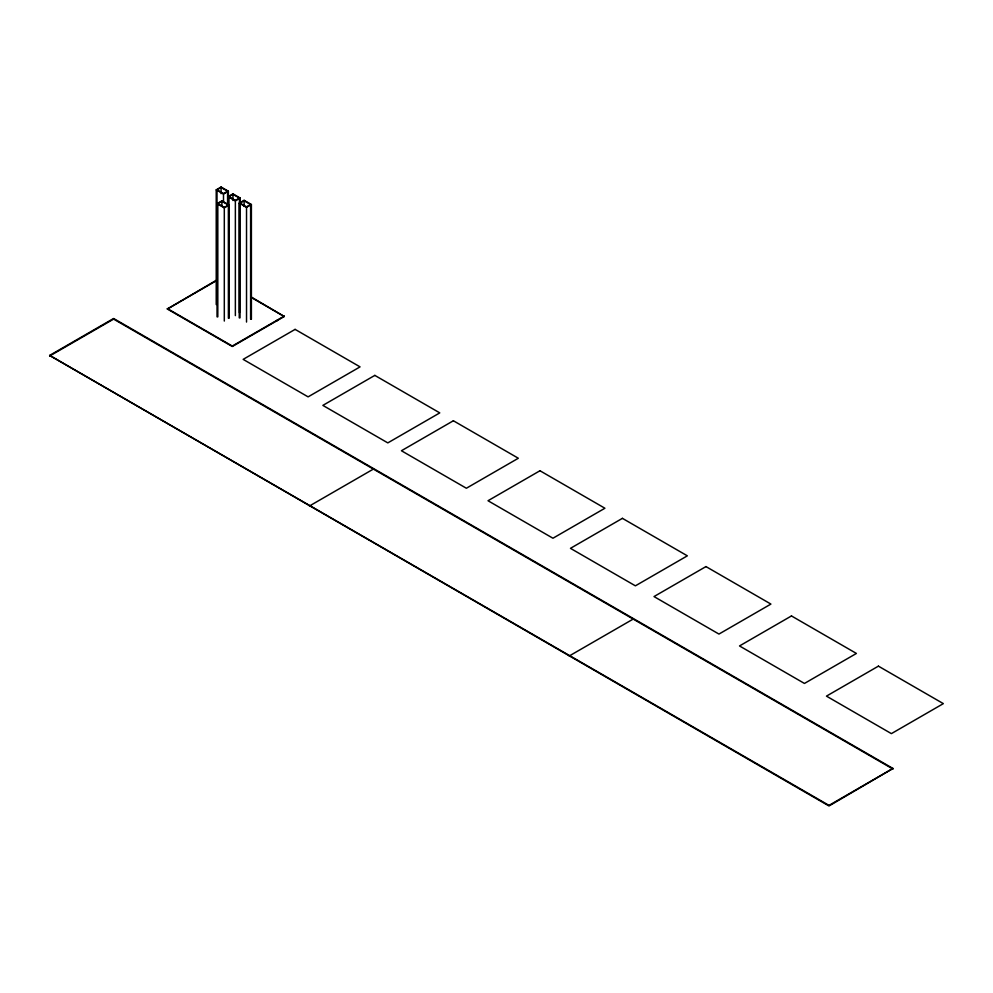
<?xml version="1.0" encoding="UTF-8"?>
<svg xmlns="http://www.w3.org/2000/svg" width="993" height="993" viewBox="0 0 993 993"><rect width="100%" height="100%" fill="white"/><g stroke="black" fill="none" stroke-linecap="round" stroke-linejoin="round"><path stroke-width="1.49" d="M216.226 304.566L216.226 189.824L221.091 187.019L228.365 191.215L228.39 318.244M217.033 316.854L217.008 189.824L221.091 187.466L227.583 191.215L227.583 205.179M217.008 189.824L223.499 193.573L227.583 191.215M228.365 191.215L223.499 194.032L216.226 189.824M228.092 204.434L228.092 196.676L232.958 193.871L240.232 198.066L240.232 202.721M228.874 204.434L228.874 196.676L232.958 194.318L239.45 198.066L239.45 312.807M229.172 205.054L221.898 200.859L217.033 203.664L224.306 207.86L229.172 205.054L229.172 318.244M217.815 203.664L221.898 201.306L228.39 205.054L224.306 207.413L217.815 203.664L217.815 316.854M228.874 196.676L235.366 200.425L239.45 198.066M240.232 198.066L235.366 200.884L228.092 196.676M239.251 317.859L239.251 203.118L244.117 200.313L251.39 204.508L251.39 319.249M240.033 317.859L240.033 203.118L244.117 200.76L250.608 204.508L250.608 319.249M240.033 203.118L246.525 206.867L250.608 204.508M251.39 204.508L246.525 207.314L239.251 203.118M49.65 355.42L113.612 318.492L892.968 768.458L829.006 805.981L49.65 355.42L829.006 805.385L892.968 768.458M49.65 356.015L113.612 319.101L892.968 769.054M251.13 296.932L284.259 316.506L232.3 346.507L167.358 309.009L216.648 280.1M167.358 309.009L216.648 280.56M167.358 308.562L232.3 346.06L284.259 316.059M309.431 506.008L373.393 469.081M569.225 655.988L633.186 619.073M251.13 297.379L284.259 316.506M246.525 206.867L246.525 322.055M244.117 200.313L244.117 206.519M235.366 200.425L235.366 315.613M232.958 193.871L232.958 200.524M224.306 207.413L224.306 321.049M223.499 193.573L223.499 201.778M221.898 200.859L221.898 205.961M221.091 187.019L221.091 193.672M278.09 319.932L276.799 320.677L278.09 319.932M295.107 329.378L243.148 359.367L308.103 396.865L360.062 366.876L295.107 329.378M374.82 375.391L322.862 405.392L387.816 442.89L439.775 412.889L374.82 375.391M453.379 420.759L401.433 450.748L466.375 488.246L518.334 458.245L453.379 420.759M539.969 470.744L488.01 500.733L552.952 538.231L604.911 508.242L539.969 470.744M622.412 518.346L570.454 548.335L635.396 585.833L687.355 555.832L622.412 518.346M705.961 566.581L654.002 596.57L718.957 634.068L770.916 604.079L705.961 566.581M791.471 615.945L739.512 645.946L804.454 683.445L856.413 653.444L791.471 615.945M878.408 666.142L826.449 696.13L891.391 733.628L943.35 703.627L878.408 666.142"/></g></svg>
